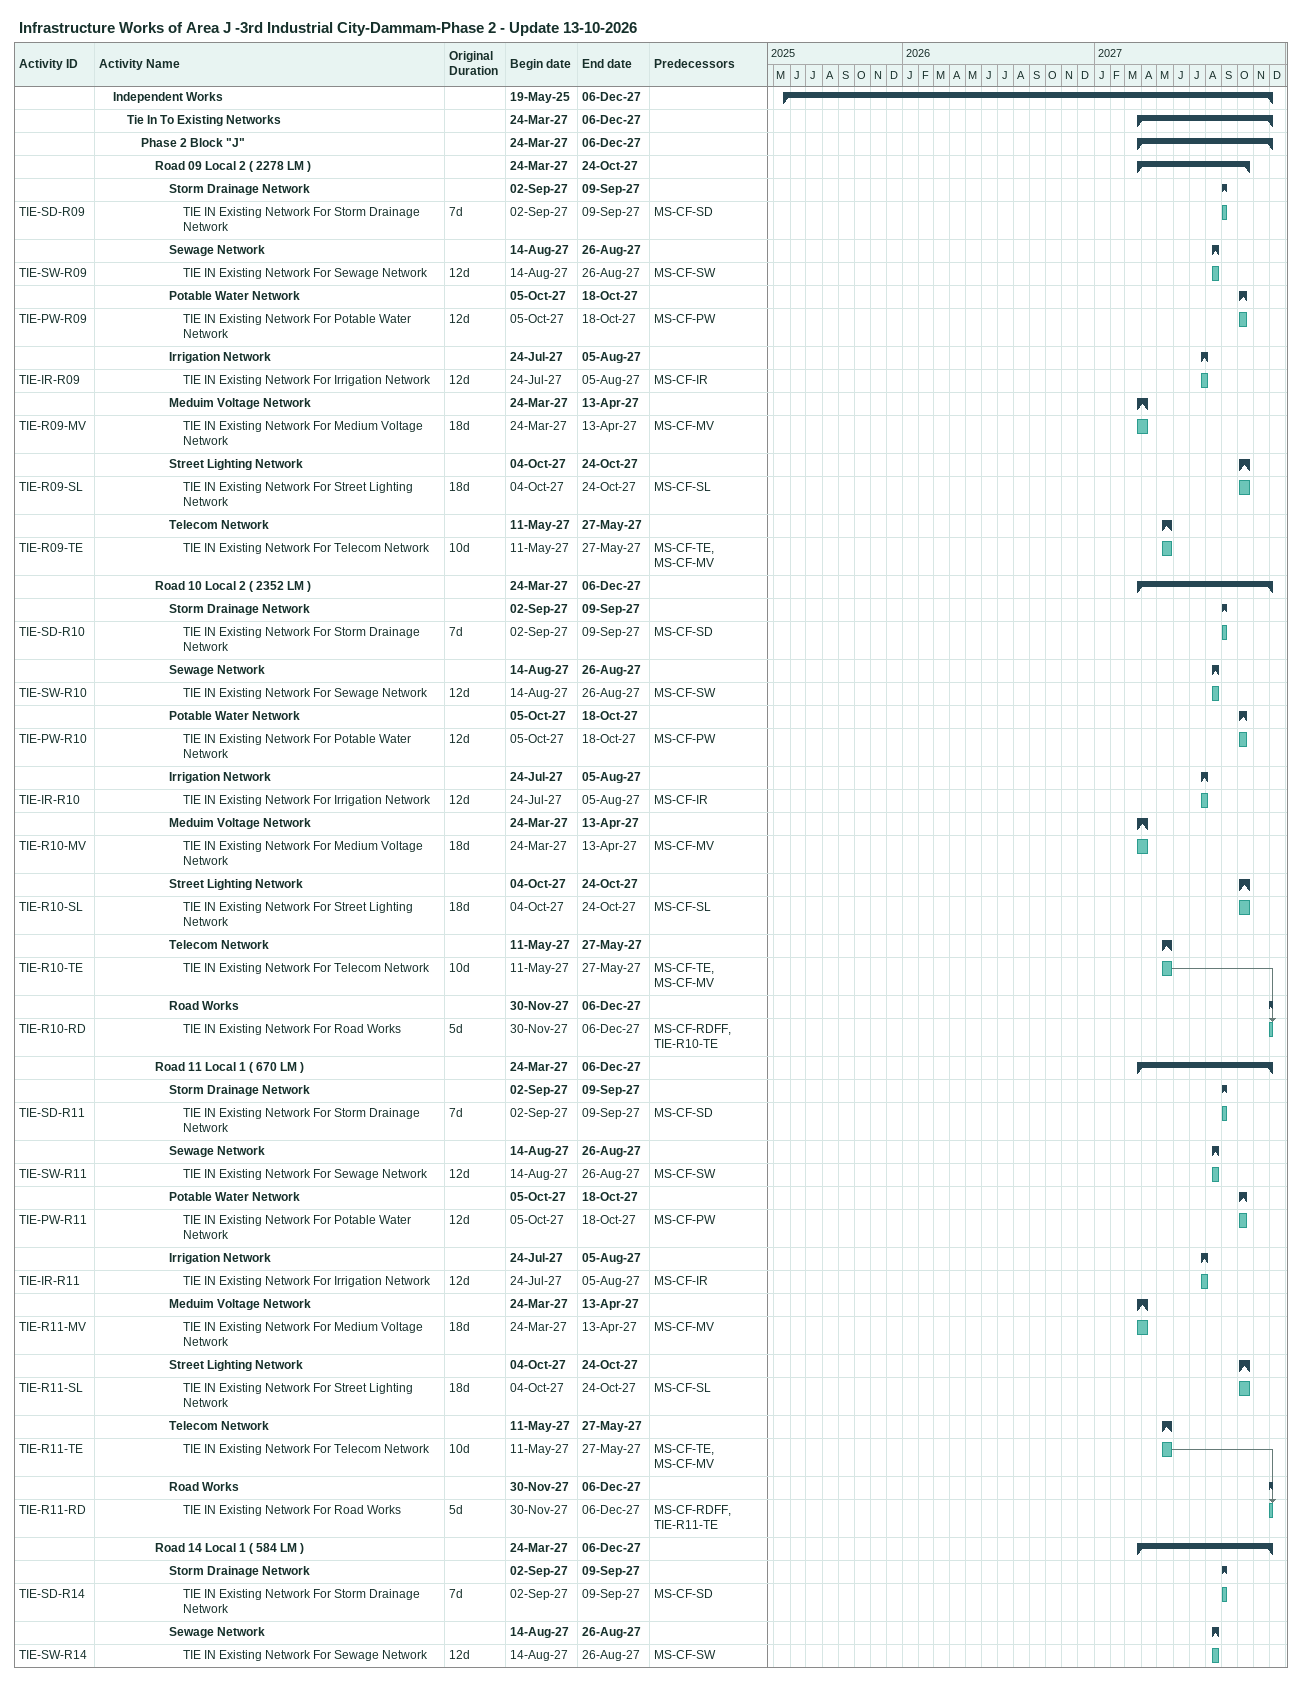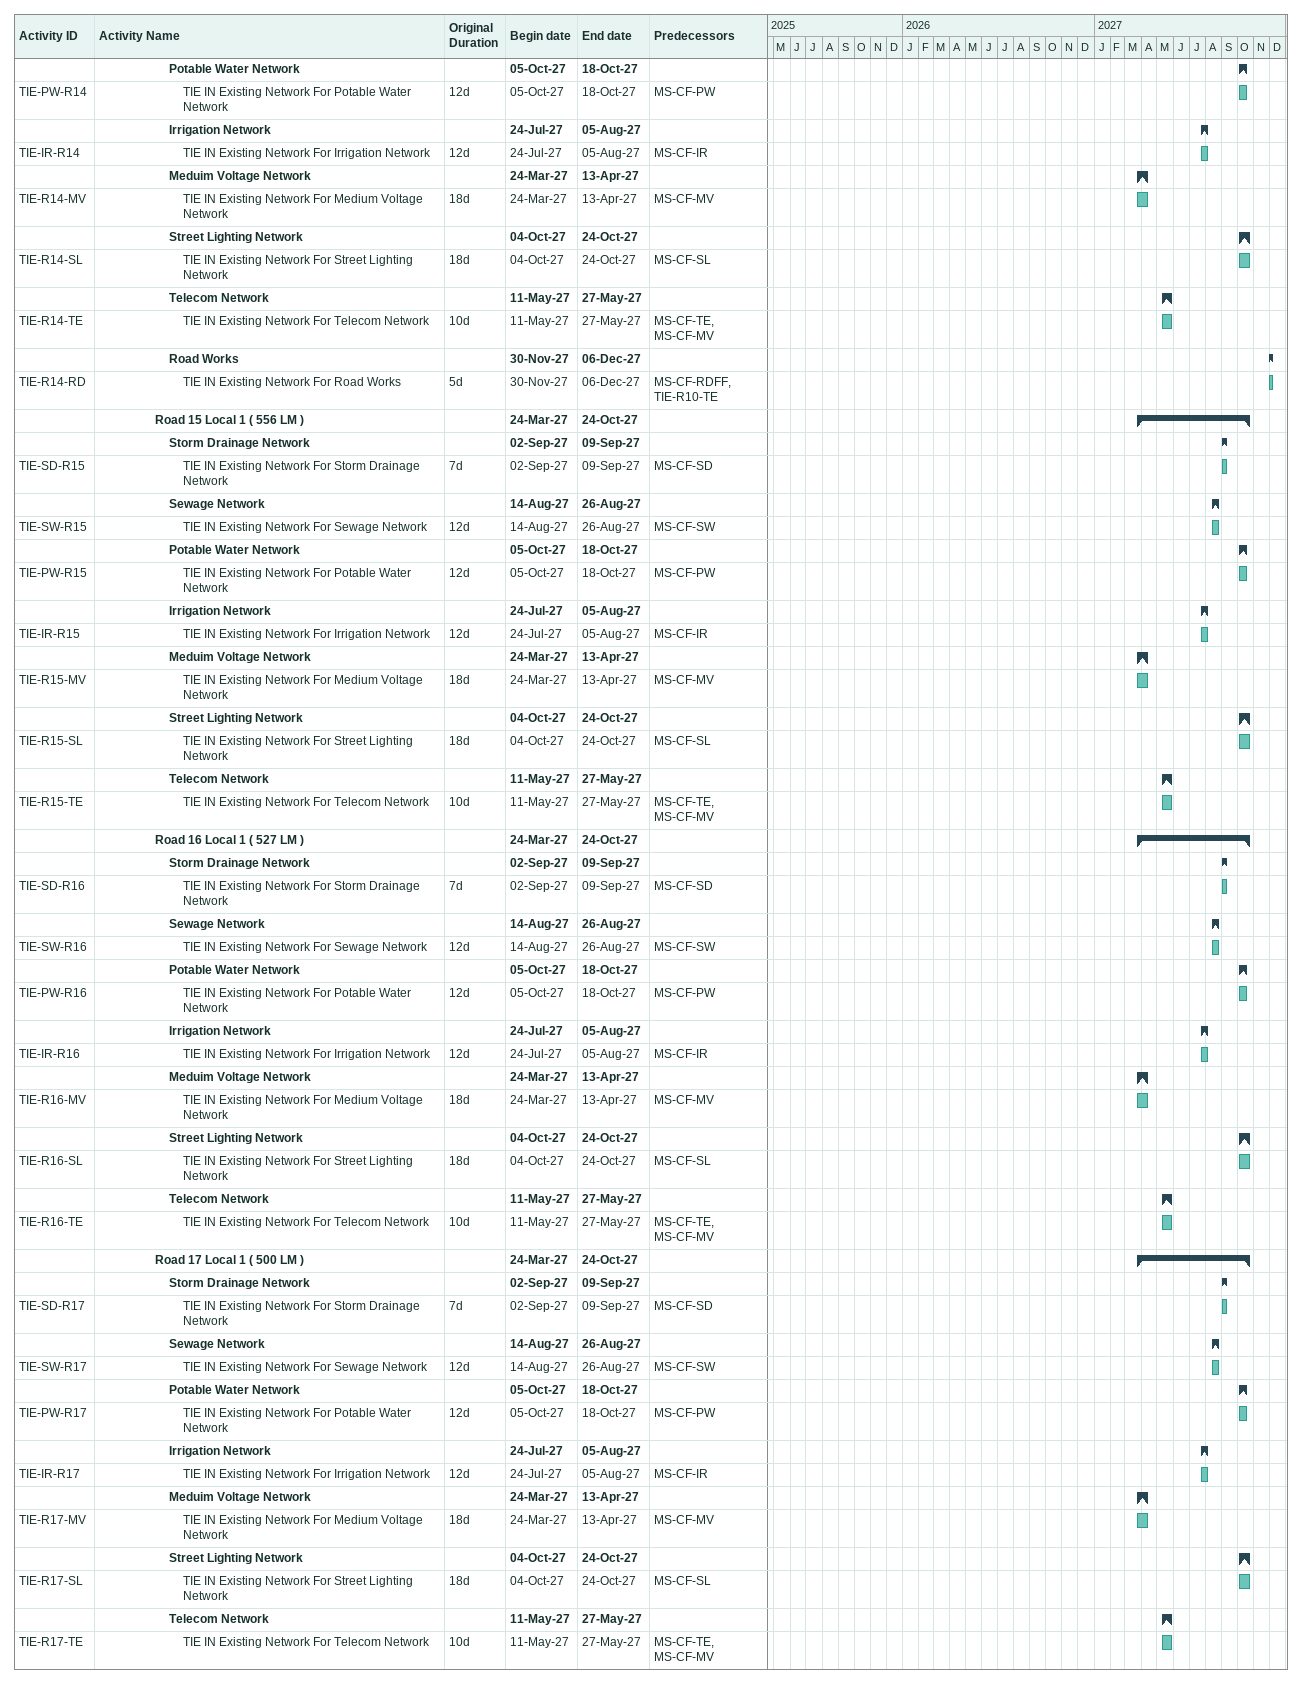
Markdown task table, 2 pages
Infrastructure Works of Area J -3rd Industrial City-Dammam-Phase 2 - Update 13-10-2026

| ID | Level | Task | Original duration | Start | Finish | Predecessors |
|---|---|---|---|---|---|---|
|  | 2 | **Independent Works** |  | 2025-05-19 | 2027-12-06 |  |
|  | 3 | **Tie In To Existing Networks** |  | 2027-03-24 | 2027-12-06 |  |
|  | 4 | **Phase 2 Block "J"** |  | 2027-03-24 | 2027-12-06 |  |
|  | 5 | **Road 09 Local 2 ( 2278 LM )** |  | 2027-03-24 | 2027-10-24 |  |
|  | 6 | **Storm Drainage Network** |  | 2027-09-02 | 2027-09-09 |  |
| TIE-SD-R09 | 7 | TIE IN Existing Network For Storm Drainage Network | 7d | 2027-09-02 | 2027-09-09 | MS-CF-SD |
|  | 6 | **Sewage Network** |  | 2027-08-14 | 2027-08-26 |  |
| TIE-SW-R09 | 7 | TIE IN Existing Network For Sewage Network | 12d | 2027-08-14 | 2027-08-26 | MS-CF-SW |
|  | 6 | **Potable Water Network** |  | 2027-10-05 | 2027-10-18 |  |
| TIE-PW-R09 | 7 | TIE IN Existing Network For Potable Water Network | 12d | 2027-10-05 | 2027-10-18 | MS-CF-PW |
|  | 6 | **Irrigation Network** |  | 2027-07-24 | 2027-08-05 |  |
| TIE-IR-R09 | 7 | TIE IN Existing Network For Irrigation Network | 12d | 2027-07-24 | 2027-08-05 | MS-CF-IR |
|  | 6 | **Meduim Voltage Network** |  | 2027-03-24 | 2027-04-13 |  |
| TIE-R09-MV | 7 | TIE IN Existing Network For Medium Voltage Network | 18d | 2027-03-24 | 2027-04-13 | MS-CF-MV |
|  | 6 | **Street Lighting Network** |  | 2027-10-04 | 2027-10-24 |  |
| TIE-R09-SL | 7 | TIE IN Existing Network For Street Lighting Network | 18d | 2027-10-04 | 2027-10-24 | MS-CF-SL |
|  | 6 | **Telecom Network** |  | 2027-05-11 | 2027-05-27 |  |
| TIE-R09-TE | 7 | TIE IN Existing Network For Telecom Network | 10d | 2027-05-11 | 2027-05-27 | MS-CF-TE, MS-CF-MV |
|  | 5 | **Road 10 Local 2 ( 2352 LM )** |  | 2027-03-24 | 2027-12-06 |  |
|  | 6 | **Storm Drainage Network** |  | 2027-09-02 | 2027-09-09 |  |
| TIE-SD-R10 | 7 | TIE IN Existing Network For Storm Drainage Network | 7d | 2027-09-02 | 2027-09-09 | MS-CF-SD |
|  | 6 | **Sewage Network** |  | 2027-08-14 | 2027-08-26 |  |
| TIE-SW-R10 | 7 | TIE IN Existing Network For Sewage Network | 12d | 2027-08-14 | 2027-08-26 | MS-CF-SW |
|  | 6 | **Potable Water Network** |  | 2027-10-05 | 2027-10-18 |  |
| TIE-PW-R10 | 7 | TIE IN Existing Network For Potable Water Network | 12d | 2027-10-05 | 2027-10-18 | MS-CF-PW |
|  | 6 | **Irrigation Network** |  | 2027-07-24 | 2027-08-05 |  |
| TIE-IR-R10 | 7 | TIE IN Existing Network For Irrigation Network | 12d | 2027-07-24 | 2027-08-05 | MS-CF-IR |
|  | 6 | **Meduim Voltage Network** |  | 2027-03-24 | 2027-04-13 |  |
| TIE-R10-MV | 7 | TIE IN Existing Network For Medium Voltage Network | 18d | 2027-03-24 | 2027-04-13 | MS-CF-MV |
|  | 6 | **Street Lighting Network** |  | 2027-10-04 | 2027-10-24 |  |
| TIE-R10-SL | 7 | TIE IN Existing Network For Street Lighting Network | 18d | 2027-10-04 | 2027-10-24 | MS-CF-SL |
|  | 6 | **Telecom Network** |  | 2027-05-11 | 2027-05-27 |  |
| TIE-R10-TE | 7 | TIE IN Existing Network For Telecom Network | 10d | 2027-05-11 | 2027-05-27 | MS-CF-TE, MS-CF-MV |
|  | 6 | **Road Works** |  | 2027-11-30 | 2027-12-06 |  |
| TIE-R10-RD | 7 | TIE IN Existing Network For Road Works | 5d | 2027-11-30 | 2027-12-06 | MS-CF-RDFF, TIE-R10-TE |
|  | 5 | **Road 11 Local 1 ( 670 LM )** |  | 2027-03-24 | 2027-12-06 |  |
|  | 6 | **Storm Drainage Network** |  | 2027-09-02 | 2027-09-09 |  |
| TIE-SD-R11 | 7 | TIE IN Existing Network For Storm Drainage Network | 7d | 2027-09-02 | 2027-09-09 | MS-CF-SD |
|  | 6 | **Sewage Network** |  | 2027-08-14 | 2027-08-26 |  |
| TIE-SW-R11 | 7 | TIE IN Existing Network For Sewage Network | 12d | 2027-08-14 | 2027-08-26 | MS-CF-SW |
|  | 6 | **Potable Water Network** |  | 2027-10-05 | 2027-10-18 |  |
| TIE-PW-R11 | 7 | TIE IN Existing Network For Potable Water Network | 12d | 2027-10-05 | 2027-10-18 | MS-CF-PW |
|  | 6 | **Irrigation Network** |  | 2027-07-24 | 2027-08-05 |  |
| TIE-IR-R11 | 7 | TIE IN Existing Network For Irrigation Network | 12d | 2027-07-24 | 2027-08-05 | MS-CF-IR |
|  | 6 | **Meduim Voltage Network** |  | 2027-03-24 | 2027-04-13 |  |
| TIE-R11-MV | 7 | TIE IN Existing Network For Medium Voltage Network | 18d | 2027-03-24 | 2027-04-13 | MS-CF-MV |
|  | 6 | **Street Lighting Network** |  | 2027-10-04 | 2027-10-24 |  |
| TIE-R11-SL | 7 | TIE IN Existing Network For Street Lighting Network | 18d | 2027-10-04 | 2027-10-24 | MS-CF-SL |
|  | 6 | **Telecom Network** |  | 2027-05-11 | 2027-05-27 |  |
| TIE-R11-TE | 7 | TIE IN Existing Network For Telecom Network | 10d | 2027-05-11 | 2027-05-27 | MS-CF-TE, MS-CF-MV |
|  | 6 | **Road Works** |  | 2027-11-30 | 2027-12-06 |  |
| TIE-R11-RD | 7 | TIE IN Existing Network For Road Works | 5d | 2027-11-30 | 2027-12-06 | MS-CF-RDFF, TIE-R11-TE |
|  | 5 | **Road 14 Local 1 ( 584 LM )** |  | 2027-03-24 | 2027-12-06 |  |
|  | 6 | **Storm Drainage Network** |  | 2027-09-02 | 2027-09-09 |  |
| TIE-SD-R14 | 7 | TIE IN Existing Network For Storm Drainage Network | 7d | 2027-09-02 | 2027-09-09 | MS-CF-SD |
|  | 6 | **Sewage Network** |  | 2027-08-14 | 2027-08-26 |  |
| TIE-SW-R14 | 7 | TIE IN Existing Network For Sewage Network | 12d | 2027-08-14 | 2027-08-26 | MS-CF-SW |
|  | 6 | **Potable Water Network** |  | 2027-10-05 | 2027-10-18 |  |
| TIE-PW-R14 | 7 | TIE IN Existing Network For Potable Water Network | 12d | 2027-10-05 | 2027-10-18 | MS-CF-PW |
|  | 6 | **Irrigation Network** |  | 2027-07-24 | 2027-08-05 |  |
| TIE-IR-R14 | 7 | TIE IN Existing Network For Irrigation Network | 12d | 2027-07-24 | 2027-08-05 | MS-CF-IR |
|  | 6 | **Meduim Voltage Network** |  | 2027-03-24 | 2027-04-13 |  |
| TIE-R14-MV | 7 | TIE IN Existing Network For Medium Voltage Network | 18d | 2027-03-24 | 2027-04-13 | MS-CF-MV |
|  | 6 | **Street Lighting Network** |  | 2027-10-04 | 2027-10-24 |  |
| TIE-R14-SL | 7 | TIE IN Existing Network For Street Lighting Network | 18d | 2027-10-04 | 2027-10-24 | MS-CF-SL |
|  | 6 | **Telecom Network** |  | 2027-05-11 | 2027-05-27 |  |
| TIE-R14-TE | 7 | TIE IN Existing Network For Telecom Network | 10d | 2027-05-11 | 2027-05-27 | MS-CF-TE, MS-CF-MV |
|  | 6 | **Road Works** |  | 2027-11-30 | 2027-12-06 |  |
| TIE-R14-RD | 7 | TIE IN Existing Network For Road Works | 5d | 2027-11-30 | 2027-12-06 | MS-CF-RDFF, TIE-R10-TE |
|  | 5 | **Road 15 Local 1 ( 556 LM )** |  | 2027-03-24 | 2027-10-24 |  |
|  | 6 | **Storm Drainage Network** |  | 2027-09-02 | 2027-09-09 |  |
| TIE-SD-R15 | 7 | TIE IN Existing Network For Storm Drainage Network | 7d | 2027-09-02 | 2027-09-09 | MS-CF-SD |
|  | 6 | **Sewage Network** |  | 2027-08-14 | 2027-08-26 |  |
| TIE-SW-R15 | 7 | TIE IN Existing Network For Sewage Network | 12d | 2027-08-14 | 2027-08-26 | MS-CF-SW |
|  | 6 | **Potable Water Network** |  | 2027-10-05 | 2027-10-18 |  |
| TIE-PW-R15 | 7 | TIE IN Existing Network For Potable Water Network | 12d | 2027-10-05 | 2027-10-18 | MS-CF-PW |
|  | 6 | **Irrigation Network** |  | 2027-07-24 | 2027-08-05 |  |
| TIE-IR-R15 | 7 | TIE IN Existing Network For Irrigation Network | 12d | 2027-07-24 | 2027-08-05 | MS-CF-IR |
|  | 6 | **Meduim Voltage Network** |  | 2027-03-24 | 2027-04-13 |  |
| TIE-R15-MV | 7 | TIE IN Existing Network For Medium Voltage Network | 18d | 2027-03-24 | 2027-04-13 | MS-CF-MV |
|  | 6 | **Street Lighting Network** |  | 2027-10-04 | 2027-10-24 |  |
| TIE-R15-SL | 7 | TIE IN Existing Network For Street Lighting Network | 18d | 2027-10-04 | 2027-10-24 | MS-CF-SL |
|  | 6 | **Telecom Network** |  | 2027-05-11 | 2027-05-27 |  |
| TIE-R15-TE | 7 | TIE IN Existing Network For Telecom Network | 10d | 2027-05-11 | 2027-05-27 | MS-CF-TE, MS-CF-MV |
|  | 5 | **Road 16 Local 1 ( 527 LM )** |  | 2027-03-24 | 2027-10-24 |  |
|  | 6 | **Storm Drainage Network** |  | 2027-09-02 | 2027-09-09 |  |
| TIE-SD-R16 | 7 | TIE IN Existing Network For Storm Drainage Network | 7d | 2027-09-02 | 2027-09-09 | MS-CF-SD |
|  | 6 | **Sewage Network** |  | 2027-08-14 | 2027-08-26 |  |
| TIE-SW-R16 | 7 | TIE IN Existing Network For Sewage Network | 12d | 2027-08-14 | 2027-08-26 | MS-CF-SW |
|  | 6 | **Potable Water Network** |  | 2027-10-05 | 2027-10-18 |  |
| TIE-PW-R16 | 7 | TIE IN Existing Network For Potable Water Network | 12d | 2027-10-05 | 2027-10-18 | MS-CF-PW |
|  | 6 | **Irrigation Network** |  | 2027-07-24 | 2027-08-05 |  |
| TIE-IR-R16 | 7 | TIE IN Existing Network For Irrigation Network | 12d | 2027-07-24 | 2027-08-05 | MS-CF-IR |
|  | 6 | **Meduim Voltage Network** |  | 2027-03-24 | 2027-04-13 |  |
| TIE-R16-MV | 7 | TIE IN Existing Network For Medium Voltage Network | 18d | 2027-03-24 | 2027-04-13 | MS-CF-MV |
|  | 6 | **Street Lighting Network** |  | 2027-10-04 | 2027-10-24 |  |
| TIE-R16-SL | 7 | TIE IN Existing Network For Street Lighting Network | 18d | 2027-10-04 | 2027-10-24 | MS-CF-SL |
|  | 6 | **Telecom Network** |  | 2027-05-11 | 2027-05-27 |  |
| TIE-R16-TE | 7 | TIE IN Existing Network For Telecom Network | 10d | 2027-05-11 | 2027-05-27 | MS-CF-TE, MS-CF-MV |
|  | 5 | **Road 17 Local 1 ( 500 LM )** |  | 2027-03-24 | 2027-10-24 |  |
|  | 6 | **Storm Drainage Network** |  | 2027-09-02 | 2027-09-09 |  |
| TIE-SD-R17 | 7 | TIE IN Existing Network For Storm Drainage Network | 7d | 2027-09-02 | 2027-09-09 | MS-CF-SD |
|  | 6 | **Sewage Network** |  | 2027-08-14 | 2027-08-26 |  |
| TIE-SW-R17 | 7 | TIE IN Existing Network For Sewage Network | 12d | 2027-08-14 | 2027-08-26 | MS-CF-SW |
|  | 6 | **Potable Water Network** |  | 2027-10-05 | 2027-10-18 |  |
| TIE-PW-R17 | 7 | TIE IN Existing Network For Potable Water Network | 12d | 2027-10-05 | 2027-10-18 | MS-CF-PW |
|  | 6 | **Irrigation Network** |  | 2027-07-24 | 2027-08-05 |  |
| TIE-IR-R17 | 7 | TIE IN Existing Network For Irrigation Network | 12d | 2027-07-24 | 2027-08-05 | MS-CF-IR |
|  | 6 | **Meduim Voltage Network** |  | 2027-03-24 | 2027-04-13 |  |
| TIE-R17-MV | 7 | TIE IN Existing Network For Medium Voltage Network | 18d | 2027-03-24 | 2027-04-13 | MS-CF-MV |
|  | 6 | **Street Lighting Network** |  | 2027-10-04 | 2027-10-24 |  |
| TIE-R17-SL | 7 | TIE IN Existing Network For Street Lighting Network | 18d | 2027-10-04 | 2027-10-24 | MS-CF-SL |
|  | 6 | **Telecom Network** |  | 2027-05-11 | 2027-05-27 |  |
| TIE-R17-TE | 7 | TIE IN Existing Network For Telecom Network | 10d | 2027-05-11 | 2027-05-27 | MS-CF-TE, MS-CF-MV |
